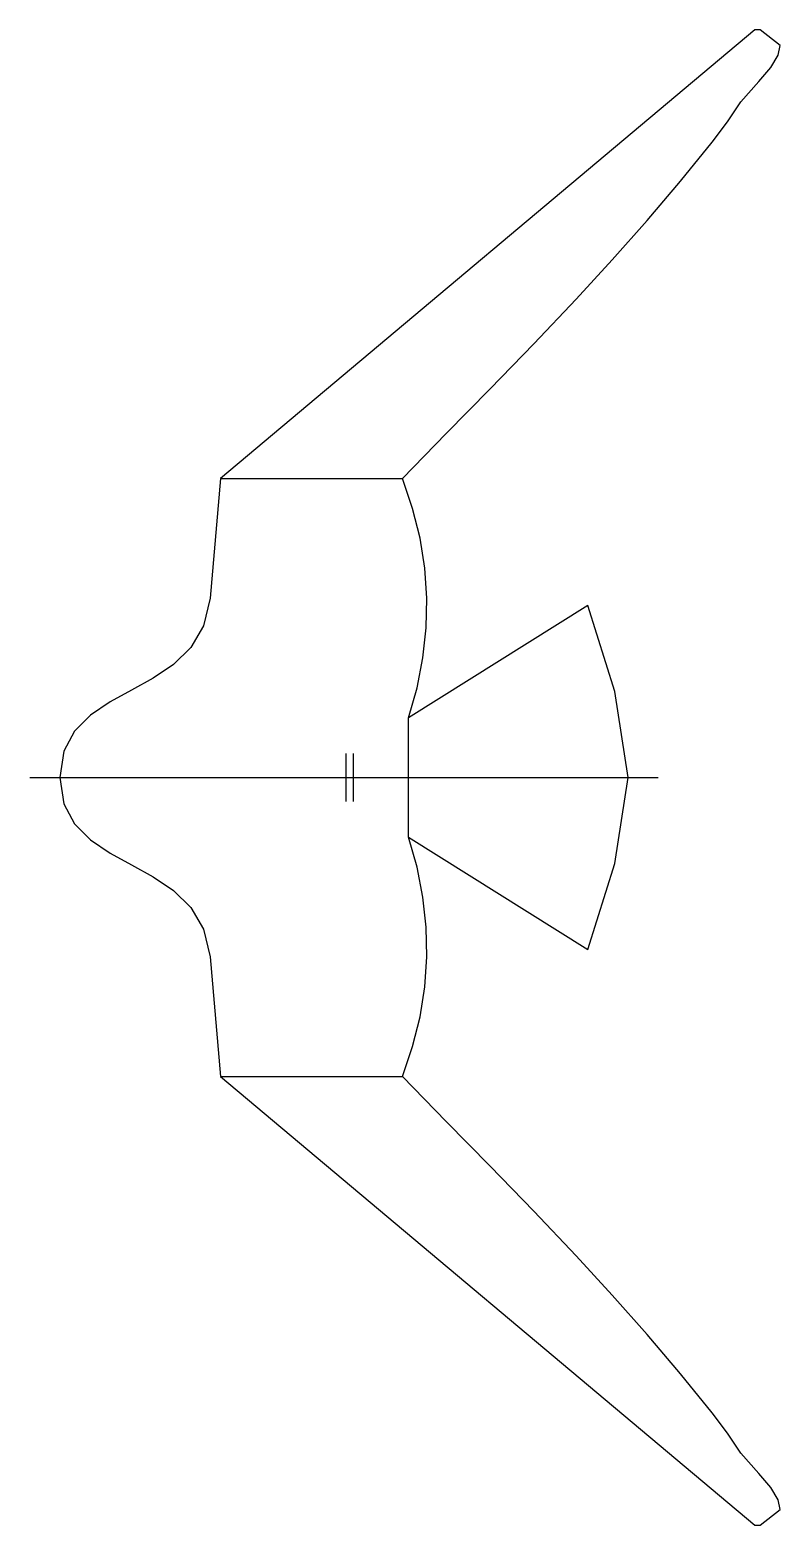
# Model space of a CAD drawing. Header units: millimetres. Extents: x -28 to 98, y -125 to 125.
import ezdxf

# ---------------------------------------------------------------- set-up
doc = ezdxf.new("R2010")
doc.units = ezdxf.units.MM
for name, color, linetype in [('CENTRELINE', 8, 'CONTINUOUS'), ('CG_MARKS', 5, 'CONTINUOUS'), ('HINGE_BEND_UP', 1, 'CONTINUOUS'), ('OUTLINE', 7, 'CONTINUOUS'), ('WRIST_MARKER', 3, 'CONTINUOUS')]:
    doc.layers.add(name, color=color, linetype=linetype)

msp = doc.modelspace()

# ---------------------------------------------------------------- linework, layer by layer
at = {"layer": 'CENTRELINE'}
msp.add_line((-27.5, 0), (77.5628, 0), dxfattribs=at)
at = {"layer": 'CG_MARKS'}
for p, q in [((25.3837, -4), (25.3837, 4)), ((26.6124, -4), (26.6124, 4))]:
    msp.add_line(p, q, dxfattribs=at)
at = {"layer": 'HINGE_BEND_UP'}
msp.add_line((35.8128, -10), (35.8128, 10), dxfattribs=at)
at = {"layer": 'OUTLINE'}
for p, q in [((93.756, 125), (4.3744, 50)), ((94.6692, 125), (93.756, 125)), ((97.9801, 122.375), (94.6692, 125)), ((96.4359, 118.7), (97.6434, 120.8)), ((97.6434, 120.8), (97.9801, 122.375)), ((94.4144, 116.375), (96.4359, 118.7)), ((91.4334, 113), (94.4144, 116.375)), ((89.1538, 109.625), (91.4334, 113)), ((86.631, 106.25), (89.1538, 109.625)), ((81.3374, 99.6875), (86.631, 106.25)), ((75.7349, 93.125), (81.3374, 99.6875)), ((69.8904, 86.5625), (75.7349, 93.125)), ((63.8709, 80), (69.8904, 86.5625)), ((56.7814, 72.5), (63.8709, 80)), ((49.4981, 65), (56.7814, 72.5)), ((42.1373, 57.5), (49.4981, 65)), ((34.8153, 50), (42.1373, 57.5)), ((4.3744, 50), (2.6247, 30)), ((36.5068, 45), (34.8153, 50)), ((37.7506, 40), (36.5068, 45)), ((38.5468, 35), (37.7506, 40)), ((38.8953, 30), (38.5468, 35)), ((2.6247, 30), (1.5482, 25.3428)), ((38.7962, 25), (38.8953, 30)), ((65.8128, 28.75), (35.8128, 10)), ((70.3128, 14.375), (65.8128, 28.75)), ((1.5482, 25.3428), (-0.5776, 21.7279)), ((38.2494, 20), (38.7962, 25)), ((-0.5776, 21.7279), (-3.4791, 18.9025)), ((37.2549, 15), (38.2494, 20)), ((-3.4791, 18.9025), (-6.8822, 16.6138)), ((-6.8822, 16.6138), (-10.5132, 14.6092)), ((35.8128, 10), (37.2549, 15)), ((-14.0981, 12.6359), (-17.3631, 10.4411)), ((-10.5132, 14.6092), (-14.0981, 12.6359)), ((72.5628, 0), (70.3128, 14.375)), ((-17.3631, 10.4411), (-20.0344, 7.772)), ((-20.0344, 7.772), (-21.8379, 4.3759)), ((-21.8379, 4.3759), (-22.5, 0)), ((-22.5, 0), (-21.8379, -4.3759)), ((70.3128, -14.375), (72.5628, 0)), ((-21.8379, -4.3759), (-20.0344, -7.772)), ((-20.0344, -7.772), (-17.3631, -10.4411)), ((37.2549, -15), (35.8128, -10)), ((35.8128, -10), (65.8128, -28.75)), ((-17.3631, -10.4411), (-14.0981, -12.6359)), ((-14.0981, -12.6359), (-10.5132, -14.6092)), ((-10.5132, -14.6092), (-6.8822, -16.6138)), ((38.2494, -20), (37.2549, -15)), ((65.8128, -28.75), (70.3128, -14.375)), ((-6.8822, -16.6138), (-3.4791, -18.9025)), ((-3.4791, -18.9025), (-0.5776, -21.7279)), ((38.7962, -25), (38.2494, -20)), ((-0.5776, -21.7279), (1.5482, -25.3428)), ((38.8953, -30), (38.7962, -25)), ((1.5482, -25.3428), (2.6247, -30)), ((2.6247, -30), (4.3744, -50)), ((38.5468, -35), (38.8953, -30)), ((37.7506, -40), (38.5468, -35)), ((36.5068, -45), (37.7506, -40)), ((34.8153, -50), (36.5068, -45)), ((4.3744, -50), (93.756, -125)), ((42.1373, -57.5), (34.8153, -50)), ((49.4981, -65), (42.1373, -57.5)), ((56.7814, -72.5), (49.4981, -65)), ((63.8709, -80), (56.7814, -72.5)), ((69.8904, -86.5625), (63.8709, -80)), ((75.7349, -93.125), (69.8904, -86.5625)), ((81.3374, -99.6875), (75.7349, -93.125)), ((86.631, -106.25), (81.3374, -99.6875)), ((89.1538, -109.625), (86.631, -106.25)), ((91.4334, -113), (89.1538, -109.625)), ((94.4144, -116.375), (91.4334, -113)), ((96.4359, -118.7), (94.4144, -116.375)), ((97.6434, -120.8), (96.4359, -118.7)), ((94.6692, -125), (97.9801, -122.375)), ((97.9801, -122.375), (97.6434, -120.8)), ((93.756, -125), (94.6692, -125))]:
    msp.add_line(p, q, dxfattribs=at)
at = {"layer": 'WRIST_MARKER'}
for p, q in [((4.3744, 50), (34.8153, 50)), ((4.3744, -50), (34.8153, -50))]:
    msp.add_line(p, q, dxfattribs=at)

doc.saveas('drawing.dxf')
